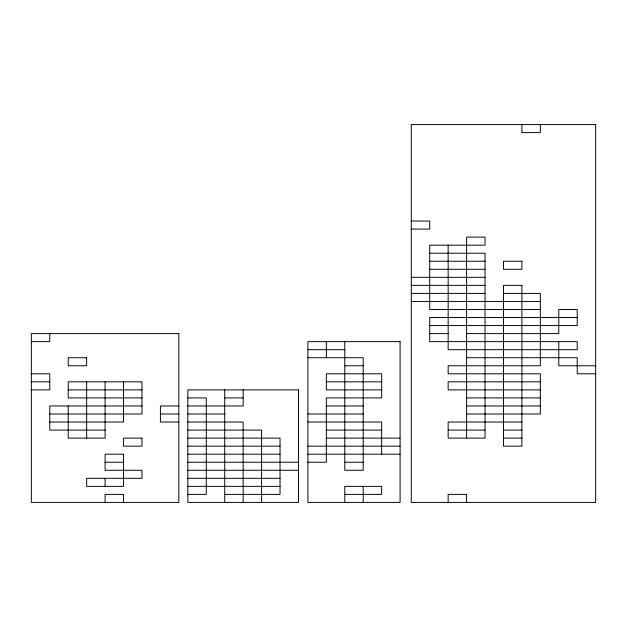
<?xml version="1.0" encoding="UTF-8"?>
<svg xmlns="http://www.w3.org/2000/svg" width="627" height="627" viewBox="0 0 627 627"><rect width="100%" height="100%" fill="white"/><g stroke="black" fill="none" stroke-linecap="round" stroke-linejoin="round"><path stroke-width="0.94" d="M411.281 221.041L429.714 221.041L429.714 229.082L411.281 229.082M429.714 253.206L485.032 253.206L485.032 438.116L448.156 438.116L448.156 422.034L521.899 422.034M429.714 261.24L485.032 261.24M429.714 269.281L485.032 269.281M411.281 277.322L485.032 277.322M411.281 285.363L485.032 285.363M411.281 293.405L485.032 293.405M503.465 293.405L540.341 293.405L540.341 365.76L448.156 365.76L448.156 373.794L540.341 373.794L540.341 413.992L466.59 413.992M411.281 301.438L540.341 301.438M540.341 309.479L429.714 309.479L429.714 245.165L485.032 245.165L485.032 237.124L466.59 237.124L466.59 438.116M577.216 317.521L429.714 317.521L429.714 341.637L577.216 341.637L577.216 349.678L448.156 349.678L448.156 245.165M429.714 325.562L577.216 325.562L577.216 309.479L558.775 309.479L558.775 333.595L466.59 333.595M429.714 333.595L448.156 333.595M31.35 341.637L49.784 341.637L49.784 333.595M307.904 349.678L344.779 349.678M307.904 357.719L363.213 357.719L363.213 470.274L344.779 470.274L344.779 341.637M466.59 357.719L577.216 357.719L577.216 373.794L595.65 373.794M344.779 365.76L363.213 365.76M595.65 365.76L558.775 365.76L558.775 341.637M31.35 373.794L49.784 373.794L49.784 389.876L31.35 389.876M31.35 381.835L49.784 381.835M326.346 381.835L381.655 381.835M540.341 381.835L448.156 381.835L448.156 389.876L540.341 389.876M68.225 389.876L141.968 389.876M381.655 389.876L326.346 389.876L326.346 373.794L381.655 373.794L381.655 397.918L326.346 397.918L326.346 462.232L307.904 462.232M141.968 397.918L68.225 397.918L68.225 381.835L141.968 381.835L141.968 413.992L49.784 413.992M187.849 397.918L206.283 397.918L206.283 494.389L187.849 494.389M224.717 397.918L243.158 397.918M466.59 397.918L540.341 397.918M141.968 405.959L49.784 405.959L49.784 430.075L105.101 430.075M178.844 405.959L160.41 405.959L160.41 422.034L178.844 422.034M187.849 405.959L243.158 405.959L243.158 389.876M326.346 405.959L363.213 405.959M466.59 405.959L540.341 405.959M160.41 413.992L178.844 413.992M187.849 413.992L224.717 413.992M307.904 413.992L363.213 413.992M49.784 422.034L123.535 422.034L123.535 381.835M187.849 422.034L243.158 422.034L243.158 502.431M307.904 422.034L381.655 422.034L381.655 454.191M187.849 430.075L261.592 430.075L261.592 502.431M326.346 430.075L381.655 430.075M448.156 430.075L485.032 430.075M503.465 430.075L521.899 430.075M187.849 438.116L280.034 438.116L280.034 494.389L224.717 494.389M326.346 438.116L400.089 438.116M503.465 438.116L521.899 438.116M187.849 446.158L280.034 446.158M307.904 446.158L400.089 446.158M187.849 454.191L280.034 454.191M307.904 454.191L400.089 454.191M105.101 462.232L123.535 462.232M187.849 462.232L298.468 462.232M344.779 462.232L363.213 462.232M187.849 470.274L298.468 470.274M187.849 478.315L280.034 478.315M187.849 486.356L280.034 486.356M344.779 494.389L381.655 494.389L381.655 486.356L344.779 486.356L344.779 502.431M540.341 124.569L540.341 132.61L521.899 132.61L521.899 124.569M466.59 502.431L466.59 494.389L448.156 494.389L448.156 502.431M363.213 486.356L363.213 502.431M326.346 341.637L326.346 357.719M224.717 389.876L224.717 502.431M123.535 502.431L123.535 494.389L105.101 494.389L105.101 502.431M105.101 381.835L105.101 438.116L68.225 438.116L68.225 405.959M105.101 478.315L105.101 486.356M86.659 381.835L86.659 438.116M595.65 124.569L411.281 124.569L411.281 502.431L595.65 502.431L595.65 124.569M521.899 261.24L503.465 261.24L503.465 269.281L521.899 269.281L521.899 261.24M521.899 285.363L503.465 285.363L503.465 446.158L521.899 446.158L521.899 285.363M178.844 333.595L31.35 333.595L31.35 502.431L178.844 502.431L178.844 333.595M400.089 341.637L307.904 341.637L307.904 502.431L400.089 502.431L400.089 341.637M86.659 357.719L68.225 357.719L68.225 365.76L86.659 365.76L86.659 357.719M298.468 389.876L187.849 389.876L187.849 502.431L298.468 502.431L298.468 389.876M141.968 438.116L123.535 438.116L123.535 446.158L141.968 446.158L141.968 438.116M123.535 454.191L105.101 454.191L105.101 470.274L141.968 470.274L141.968 478.315L86.659 478.315L86.659 486.356L123.535 486.356L123.535 454.191"/></g></svg>
